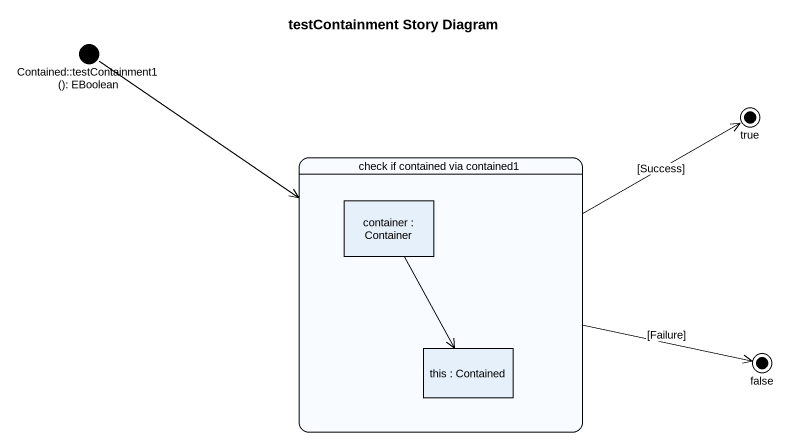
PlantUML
@startuml
title testContainment Story Diagram
hide empty description
state "Contained::testContainment1 (): EBoolean" as Contained_testContainment1 <<start>>
state true <<end>>
state "check if contained via contained1" as check_if_contained_via {
  state "container : Container" as container <<object>>
  state "this : Contained" as this <<object>>
}
state false <<end>>
Contained_testContainment1 --> check_if_contained_via
check_if_contained_via -right-> true : [Success]
check_if_contained_via -right-> false : [Failure]
container --> this
@enduml
